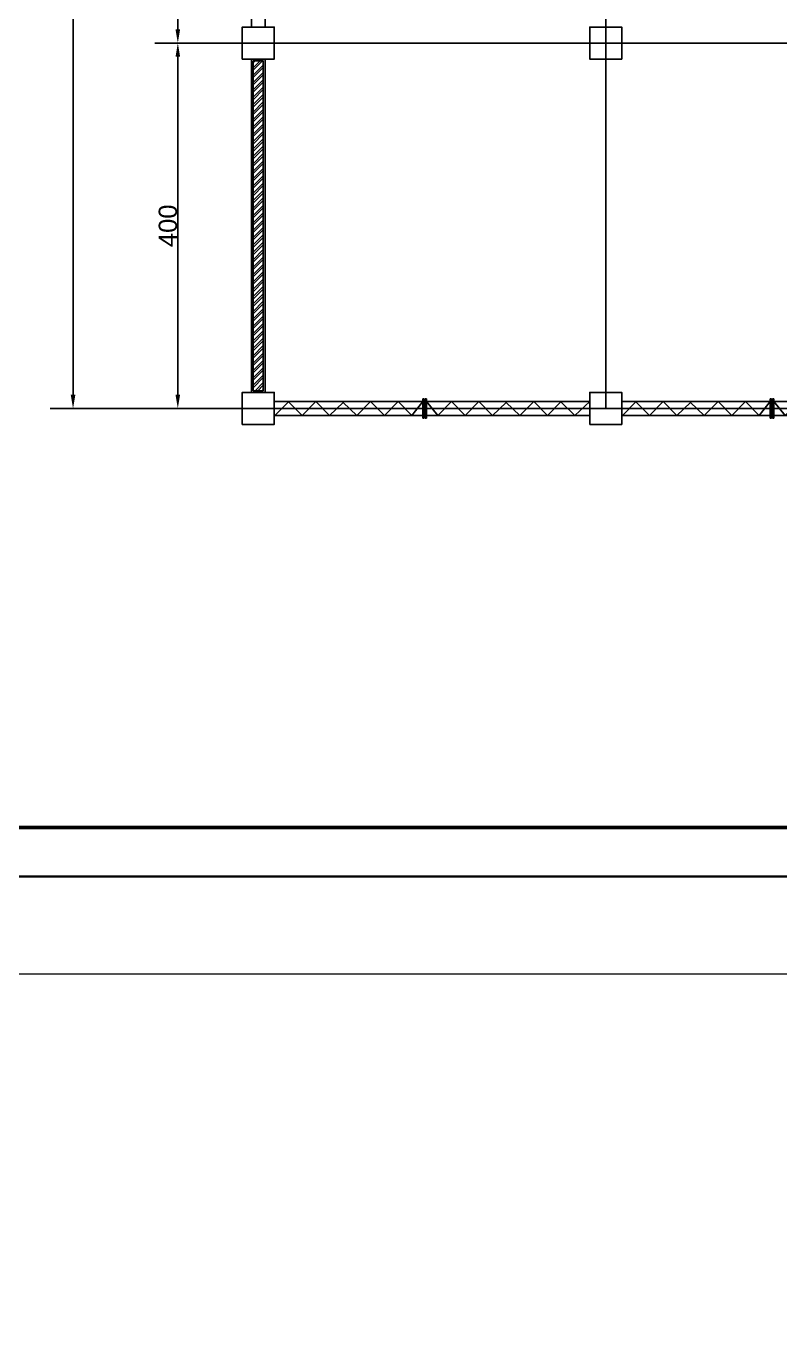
# Model space of a CAD drawing. Header units: centimetres. Extents: x -377343 to 693706, y 194584 to 813780.
# Drawn here: x 151618 to 152443, y 497226 to 498656 of the extents above; entities that cross this region are included whole.
import ezdxf

# ---------------------------------------------------------------- set-up
doc = ezdxf.new("R2010")
doc.units = ezdxf.units.CM
doc.header["$PDMODE"] = 3
doc.layers.add('DINDING', color=231, linetype='Continuous', plot=False)
doc.layers.add('Kertas', color=252, linetype='Continuous', lineweight=20)
doc.layers.add('Legenda', color=252, linetype='Continuous', lineweight=20)
for name, color, linetype in [('KOLOM', 11, 'Continuous'), ('Layer1', 7, 'Continuous'), ('pintu', 235, 'Continuous'), ('PIPA', 11, 'Continuous')]:
    doc.layers.add(name, color=color, linetype=linetype)
doc.styles.get("Standard").update_dxf_attribs({"font": 'arial.ttf'})
doc.dimstyles.new('ISO-25', dxfattribs={"dimtxt": 2.5, "dimasz": 2.5, "dimexe": 1.25, "dimexo": 0.625, "dimtad": 1, "dimtxsty": 'Standard', "dimcen": 2.5, "dimadec": 0, "dimazin": 0, "dimtfac": 1, "dimtmove": 0, "dimatfit": 3, "dimfxl": 1, "dimarcsym": 0})

# ---------------------------------------------------------------- blocks, each defined once
blk = doc.blocks.new('*D10')
at = {"layer": 'Defpoints', "color": 0, "transparency": 16777216}
for p in [(151784.4, 499037.8), (151854.3, 499037.8), (151854.9, 498637.8)]:
    blk.add_point(p, dxfattribs=at)
at = {"layer": 'Layer1', "color": 0, "lineweight": -2, "transparency": 16777216}
for p, q in [((151853.7, 499037.8), (151759.4, 499037.8)), ((151784.4, 498652.8), (151784.4, 499022.8)), ((151854.3, 498637.8), (151759.4, 498637.8))]:
    blk.add_line(p, q, dxfattribs=at)
at = {"layer": 'Layer1', "color": 0, "transparency": 16777216}
for points in [[(151781.9, 499022.8), (151786.9, 499022.8), (151784.4, 499037.8)], [(151781.9, 498652.8), (151786.9, 498652.8), (151784.4, 498637.8)]]:
    blk.add_solid(points, dxfattribs=at)
at = {"layer": 'Layer1', "color": 0, "transparency": 16777216, "insert": (151773.6, 498837.8), "char_height": 20, "attachment_point": 5, "rotation": 90}
blk.add_mtext('400', dxfattribs=at)
blk = doc.blocks.new('*D11')
at = {"layer": 'Defpoints', "color": 0, "transparency": 16777216}
for p in [(151784.4, 498637.8), (151854.9, 498637.8), (151854.9, 498237.8)]:
    blk.add_point(p, dxfattribs=at)
at = {"layer": 'Layer1', "color": 0, "lineweight": -2, "transparency": 16777216}
for p, q in [((151854.3, 498637.8), (151759.4, 498637.8)), ((151784.4, 498252.8), (151784.4, 498622.8)), ((151854.3, 498237.8), (151759.4, 498237.8))]:
    blk.add_line(p, q, dxfattribs=at)
at = {"layer": 'Layer1', "color": 0, "transparency": 16777216}
for points in [[(151781.9, 498622.8), (151786.9, 498622.8), (151784.4, 498637.8)], [(151781.9, 498252.8), (151786.9, 498252.8), (151784.4, 498237.8)]]:
    blk.add_solid(points, dxfattribs=at)
at = {"layer": 'Layer1', "color": 0, "transparency": 16777216, "insert": (151773.6, 498437.8), "char_height": 20, "attachment_point": 5, "rotation": 90}
blk.add_mtext('400', dxfattribs=at)
blk = doc.blocks.new('*D12')
at = {"layer": 'Defpoints', "color": 0, "transparency": 16777216}
for p in [(151854.9, 500237.8), (151669.8, 498237.8), (151854.3, 498237.8)]:
    blk.add_point(p, dxfattribs=at)
at = {"layer": 'Layer1', "color": 0, "lineweight": -2, "transparency": 16777216}
for p, q in [((151854.3, 500237.8), (151644.8, 500237.8)), ((151669.8, 500222.8), (151669.8, 498252.8)), ((151853.7, 498237.8), (151644.8, 498237.8))]:
    blk.add_line(p, q, dxfattribs=at)
at = {"layer": 'Layer1', "color": 0, "transparency": 16777216}
for points in [[(151667.3, 500222.8), (151672.3, 500222.8), (151669.8, 500237.8)], [(151667.3, 498252.8), (151672.3, 498252.8), (151669.8, 498237.8)]]:
    blk.add_solid(points, dxfattribs=at)
at = {"layer": 'Layer1', "color": 0, "transparency": 16777216, "insert": (151658.9, 499237.8), "char_height": 20, "attachment_point": 5, "rotation": 90}
blk.add_mtext('2000', dxfattribs=at)

msp = doc.modelspace()

# ---------------------------------------------------------------- hatches: boundary and pattern name
at = {"layer": 'Layer1', "true_color": 0x939598}
h = msp.add_hatch(dxfattribs=at)
h.set_pattern_fill('ANSI32', color=252, scale=0.6)
h.set_pattern_definition([(45, (-526.7584, 4427.7003), (-4.041115254, 4.041115254), []), (45, (-524.0643, 4427.7003), (-4.041115254, 4.041115254), [])])
h.paths.add_polyline_path([(151877.944, 498618.348), (151866.944, 498618.348), (151866.944, 498257.348), (151877.944, 498257.348)])

# ---------------------------------------------------------------- linework, layer by layer
at = {"layer": 'DINDING'}
for points in [[(151864.944, 498655.348), (151879.944, 498655.348), (151879.944, 499020.348), (151864.944, 499020.348)], [(151864.944, 498255.348), (151879.944, 498255.348), (151879.944, 498620.348), (151864.944, 498620.348)], [(151866.944, 498257.348), (151877.944, 498257.348), (151877.944, 498618.348), (151866.944, 498618.348)]]:
    msp.add_lwpolyline(points, close=True, dxfattribs=at)
at = {"layer": 'Kertas'}
msp.add_lwpolyline([(150820.464, 500796.755), (155261.218, 500796.755), (155261.218, 497618.673), (150820.464, 497618.673)], close=True, dxfattribs=at)
at = {"layer": 'KOLOM'}
for points in [[(151854.944, 498620.348), (151889.944, 498620.348), (151889.944, 498655.348), (151854.944, 498655.348)], [(152269.944, 498620.348), (152234.944, 498620.348), (152234.944, 498655.348), (152269.944, 498655.348)], [(152234.944, 498620.348), (152269.944, 498620.348), (152269.944, 498655.348), (152234.944, 498655.348)], [(151854.944, 498220.348), (151889.944, 498220.348), (151889.944, 498255.348), (151854.944, 498255.348)], [(152234.944, 498220.348), (152269.944, 498220.348), (152269.944, 498255.348), (152234.944, 498255.348)]]:
    msp.add_lwpolyline(points, close=True, dxfattribs=at)
at = {"layer": 'Layer1'}
msp.add_line((151854.944, 498237.848), (153789.944, 498237.848), dxfattribs=at)
at = {"layer": 'Legenda', "color": 5, "lineweight": 30}
msp.add_lwpolyline([(150980.973, 500636.246), (155154.212, 500636.246), (155154.212, 497725.679), (150980.973, 497725.679)], close=True, dxfattribs=at)
at = {"layer": 'Legenda', "color": 1, "lineweight": 50}
msp.add_lwpolyline([(151034.476, 500582.743), (154405.169, 500582.743), (154405.169, 497779.182), (151034.476, 497779.182)], close=True, dxfattribs=at)
at = {"layer": 'pintu'}
for p, q in [((152252.444, 498237.848), (152252.444, 500255.348)), ((151854.944, 498637.848), (153789.944, 498637.848)), ((151905.578, 498245.207), (151889.944, 498229.618)), ((152052.51, 498248.348), (152052.51, 498227.348)), ((152052.51, 498248.348), (152054.01, 498248.348)), ((152054.01, 498248.348), (152054.01, 498227.348)), ((152055.01, 498248.348), (152055.01, 498227.348)), ((152055.01, 498248.348), (152055.01, 498227.348)), ((152055.01, 498248.348), (152056.51, 498248.348)), ((152056.51, 498248.348), (152056.51, 498227.348)), ((152203.442, 498245.207), (152218.851, 498230.348)), ((152218.851, 498230.348), (152234.944, 498245.348)), ((152285.578, 498245.207), (152269.944, 498229.618)), ((152432.51, 498248.348), (152432.51, 498227.348)), ((152432.51, 498248.348), (152434.01, 498248.348)), ((152434.01, 498248.348), (152434.01, 498227.348)), ((152435.01, 498248.348), (152435.01, 498227.348)), ((152435.01, 498248.348), (152435.01, 498227.348)), ((152435.01, 498248.348), (152436.51, 498248.348)), ((152436.51, 498248.348), (152436.51, 498227.348)), ((152052.51, 498227.348), (152054.01, 498227.348)), ((152054.01, 498237.848), (152055.01, 498237.848)), ((152055.01, 498227.348), (152056.51, 498227.348)), ((152432.51, 498227.348), (152434.01, 498227.348)), ((152434.01, 498237.848), (152435.01, 498237.848)), ((152435.01, 498227.348), (152436.51, 498227.348))]:
    msp.add_line(p, q, dxfattribs=at)
for points in [[(151889.944, 498230.348), (152234.944, 498230.348), (152234.944, 498245.348), (151889.944, 498245.348)], [(152054.01, 498239.236), (152053.378, 498239.236), (152053.378, 498236.461), (152054.01, 498236.461)], [(152055.01, 498239.236), (152055.642, 498239.236), (152055.642, 498236.461), (152055.01, 498236.461)], [(152269.944, 498230.348), (152614.944, 498230.348), (152614.944, 498245.348), (152269.944, 498245.348)], [(152434.01, 498239.236), (152433.378, 498239.236), (152433.378, 498236.461), (152434.01, 498236.461)], [(152435.01, 498239.236), (152435.642, 498239.236), (152435.642, 498236.461), (152435.01, 498236.461)]]:
    msp.add_lwpolyline(points, close=True, dxfattribs=at)
for points in [[(151905.578, 498245.207), (151920.343, 498230.348), (151935.343, 498245.348), (151950.343, 498230.348), (151965.343, 498244.265), (151980.343, 498230.348), (151995.343, 498245.348), (152010.343, 498230.348), (152025.343, 498245.348), (152040.343, 498230.348), (152052.51, 498245.348)], [(152203.442, 498245.207), (152188.677, 498230.348), (152173.677, 498245.348), (152158.677, 498230.348), (152143.677, 498244.265), (152128.677, 498230.348), (152113.677, 498245.348), (152098.677, 498230.348), (152083.677, 498245.348), (152068.677, 498230.348), (152056.51, 498245.348)], [(152285.578, 498245.207), (152300.343, 498230.348), (152315.343, 498245.348), (152330.343, 498230.348), (152345.343, 498244.265), (152360.343, 498230.348), (152375.343, 498245.348), (152390.343, 498230.348), (152405.343, 498245.348), (152420.343, 498230.348), (152432.51, 498245.348)], [(152583.442, 498245.207), (152568.677, 498230.348), (152553.677, 498245.348), (152538.677, 498230.348), (152523.677, 498244.265), (152508.677, 498230.348), (152493.677, 498245.348), (152478.677, 498230.348), (152463.677, 498245.348), (152448.677, 498230.348), (152436.51, 498245.348)]]:
    msp.add_lwpolyline(points, dxfattribs=at)
at = {"layer": 'PIPA', "lineweight": 35, "extrusion": (0, 0.816497, 0.57735), "elevation": 193451.324}
msp.add_lwpolyline([(-421704.212, -325591.681), (-159560.265, -63447.734), (377343.333, -600351.331), (-158232.47, -1135927.133), (-693706.405, -600453.199), (-454216.825, -360963.619)], dxfattribs=at)

# ---------------------------------------------------------------- dimensions: what is measured, and where the dimension line sits
at = {"layer": 'Layer1'}
for base, p1, p2, picture, middle in [((151669.762, 498237.848), (151854.944, 500237.848), (151854.319, 498237.848), '*D12', (151658.925, 499237.848)), ((151784.442, 499037.848), (151854.944, 498637.848), (151854.319, 499037.848), '*D10', (151773.605, 498837.848)), ((151784.442, 498637.848), (151854.944, 498237.848), (151854.944, 498637.848), '*D11', (151773.605, 498437.848))]:
    dim = msp.add_linear_dim(base=base, p1=p1, p2=p2, angle=90, dimstyle='ISO-25', override={"dimtxt": 20, "dimasz": 15, "dimexe": 25}, dxfattribs=at)
    dim.commit()
    dim.dimension.update_dxf_attribs({"geometry": picture, "text_midpoint": middle})

doc.saveas('drawing.dxf')
